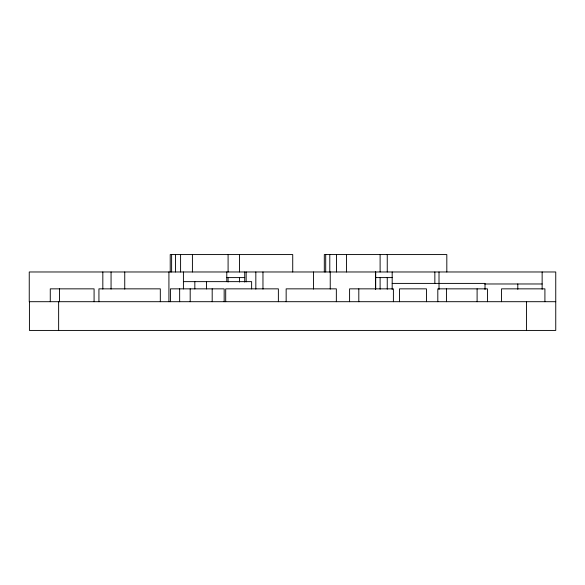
<?xml version="1.0" encoding="UTF-8"?>
<svg xmlns="http://www.w3.org/2000/svg" width="585" height="585" viewBox="0 0 585 585"><rect width="100%" height="100%" fill="white"/><g stroke="black" fill="none" stroke-linecap="round" stroke-linejoin="round"><path stroke-width="0.88" d="M226.79 277.597L244.727 277.597M375.533 277.597L392.177 277.597M183.412 281.641L251.63 281.641L251.63 288.939M392.177 283.403L485.023 283.403L485.023 289.502M484.643 283.974L542.141 283.974M555.75 301.699L29.25 301.699L29.25 271.974L555.75 271.974L555.75 330.43L29.425 330.43L29.425 301.699M544.913 301.699L544.913 288.851L501.528 288.851L501.528 301.699M542.141 271.974L542.141 289.29M526.544 301.699L526.544 330.43M517.798 283.974L517.798 289.29M487.451 301.699L487.451 288.851L437.814 288.851L437.814 301.699M477.104 288.851L477.104 301.699M446.816 271.974L446.816 254.57L324.309 254.57L324.309 271.974M446.435 288.851L446.435 301.699M439.013 271.974L439.013 283.118M439.013 283.403L439.013 289.502M434.852 271.974L434.852 283.403M426.443 301.699L426.443 288.851L399.504 288.851L399.504 301.699M393.398 301.699L393.398 288.851L349.589 288.851L349.589 301.699M392.177 271.974L392.177 289.502M387.248 254.57L387.248 271.974M387.248 277.597L387.248 289.202M380.111 254.57L380.111 271.974M380.111 277.597L380.111 289.202M375.709 271.974L375.709 289.085M375.533 271.974L375.533 289.202M358.81 288.851L358.81 301.699M346.495 254.57L346.495 271.974M336.47 254.57L336.47 271.974M336.346 301.699L336.346 288.851L286.153 288.851L286.153 301.699M330.24 271.974L330.24 289.085M329.786 254.57L329.786 271.974M325.699 254.57L325.699 271.974M313.553 271.974L313.553 289.085M292.727 271.974L292.727 254.57L170.22 254.57L170.22 271.974M278.372 301.699L278.372 288.851L225.7 288.851L225.7 301.699M262.965 271.974L262.965 289.085M255.828 271.974L255.828 289.085M246.161 271.974L246.161 281.882M244.727 271.974L244.727 282.065M239.47 254.57L239.47 271.974M239.47 277.597L239.47 282.065M228.091 254.57L228.091 271.974M228.091 277.597L228.091 282.065M226.79 271.974L226.79 281.641M224.165 301.699L224.165 288.851L170.425 288.851L170.425 301.699M212.187 288.851L212.187 301.699M206.498 281.641L206.498 288.939M194.834 281.641L194.834 288.939M192.414 254.57L192.414 271.974M190.191 288.851L190.191 301.699M183.412 271.974L183.412 288.939M180.589 254.57L180.589 271.974M179.654 288.851L179.654 301.699M175.441 254.57L175.441 271.974M171.617 254.57L171.617 271.974M168.919 271.974L168.919 301.699M160.312 301.699L160.312 288.851L98.931 288.851L98.931 301.699M124.744 271.974L124.744 289.085M111.062 271.974L111.062 289.085M102.828 271.974L102.828 289.085M94.083 301.699L94.083 288.851L50.273 288.851L50.273 301.699M59.502 288.851L59.502 301.699M58.639 301.699L58.639 330.43"/></g></svg>
